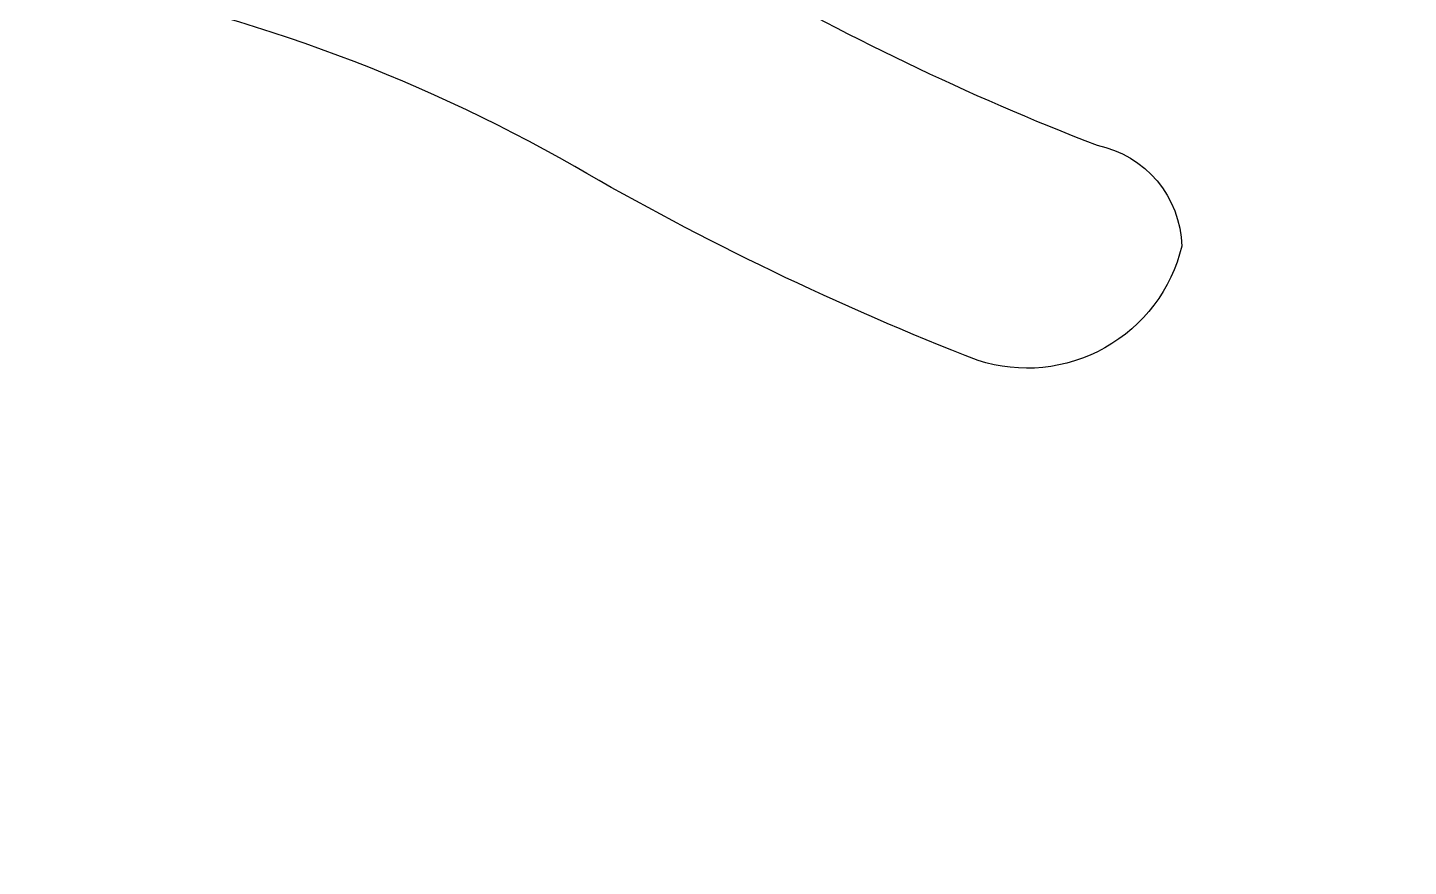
# Model space of a CAD drawing. Header units: millimetres. Extents: x 0 to 8967983, y -224399 to 13801.
# Drawn here: x 71389.26 to 71394.48, y -193409.14 to -193405.97 of the extents above; entities that cross this region are included whole.
import ezdxf

# ---------------------------------------------------------------- set-up
doc = ezdxf.new("R2010")
doc.units = ezdxf.units.MM
doc.header["$LTSCALE"] = 10
doc.layers.add('Архитектура', color=251, linetype='Continuous')

msp = doc.modelspace()

# ---------------------------------------------------------------- linework, layer by layer
at = {"layer": 'Архитектура', "lineweight": 25, "transparency": 33554684}
msp.add_lwpolyline([(71390.599, -193404.8388, 0.079083), (71393.3037, -193406.4117, -0.348803), (71393.6241, -193406.7929, -0.436125), (71392.8541, -193407.2249, -0.038423), (71391.33, -193406.4924, 0.086853), (71389.3545, -193405.7785, 0.346763)], format="xyb", dxfattribs=at)
msp.add_lwpolyline([(71390.599, -193404.8388, 0.079083), (71393.3037, -193406.4117, -0.348803), (71393.6241, -193406.7929, -0.436125), (71392.8541, -193407.2249, -0.038423), (71391.33, -193406.4924, 0.086853), (71389.3545, -193405.7785, 0.346763)], format="xyb", dxfattribs=at)
msp.add_lwpolyline([(71390.599, -193404.8388, 0.079083), (71393.3037, -193406.4117, -0.348803), (71393.6241, -193406.7929, -0.436125), (71392.8541, -193407.2249, -0.038423), (71391.33, -193406.4924, 0.086853), (71389.3545, -193405.7785, 0.346763)], format="xyb", dxfattribs=at)
msp.add_lwpolyline([(71390.599, -193404.8388, 0.079083), (71393.3037, -193406.4117, -0.348803), (71393.6241, -193406.7929, -0.436125), (71392.8541, -193407.2249, -0.038423), (71391.33, -193406.4924, 0.086853), (71389.3545, -193405.7785, 0.346763)], format="xyb", dxfattribs=at)
msp.add_lwpolyline([(71390.599, -193404.8388, 0.079083), (71393.3037, -193406.4117, -0.348803), (71393.6241, -193406.7929, -0.436125), (71392.8541, -193407.2249, -0.038423), (71391.33, -193406.4924, 0.086853), (71389.3545, -193405.7785, 0.346763)], format="xyb", dxfattribs=at)
msp.add_lwpolyline([(71390.599, -193404.8388, 0.079083), (71393.3037, -193406.4117, -0.348803), (71393.6241, -193406.7929, -0.436125), (71392.8541, -193407.2249, -0.038423), (71391.33, -193406.4924, 0.086853), (71389.3545, -193405.7785, 0.346763)], format="xyb", dxfattribs=at)
msp.add_lwpolyline([(71390.599, -193404.8388, 0.079083), (71393.3037, -193406.4117, -0.348803), (71393.6241, -193406.7929, -0.436125), (71392.8541, -193407.2249, -0.038423), (71391.33, -193406.4924, 0.086853), (71389.3545, -193405.7785, 0.346763)], format="xyb", dxfattribs=at)
msp.add_lwpolyline([(71390.599, -193404.8388, 0.079083), (71393.3037, -193406.4117, -0.348803), (71393.6241, -193406.7929, -0.436125), (71392.8541, -193407.2249, -0.038423), (71391.33, -193406.4924, 0.086853), (71389.3545, -193405.7785, 0.346763)], format="xyb", dxfattribs=at)
msp.add_lwpolyline([(71390.599, -193404.8388, 0.079083), (71393.3037, -193406.4117, -0.348803), (71393.6241, -193406.7929, -0.436125), (71392.8541, -193407.2249, -0.038423), (71391.33, -193406.4924, 0.086853), (71389.3545, -193405.7785, 0.346763)], format="xyb", dxfattribs=at)
msp.add_lwpolyline([(71390.599, -193404.8388, 0.079083), (71393.3037, -193406.4117, -0.348803), (71393.6241, -193406.7929, -0.436125), (71392.8541, -193407.2249, -0.038423), (71391.33, -193406.4924, 0.086853), (71389.3545, -193405.7785, 0.346763)], format="xyb", dxfattribs=at)
msp.add_lwpolyline([(71390.599, -193404.8388, 0.079083), (71393.3037, -193406.4117, -0.348803), (71393.6241, -193406.7929, -0.436125), (71392.8541, -193407.2249, -0.038423), (71391.33, -193406.4924, 0.086853), (71389.3545, -193405.7785, 0.346763)], format="xyb", dxfattribs=at)
msp.add_lwpolyline([(71390.599, -193404.8388, 0.079083), (71393.3037, -193406.4117, -0.348803), (71393.6241, -193406.7929, -0.436125), (71392.8541, -193407.2249, -0.038423), (71391.33, -193406.4924, 0.086853), (71389.3545, -193405.7785, 0.346763)], format="xyb", dxfattribs=at)
msp.add_lwpolyline([(71390.599, -193404.8388, 0.079083), (71393.3037, -193406.4117, -0.348803), (71393.6241, -193406.7929, -0.436125), (71392.8541, -193407.2249, -0.038423), (71391.33, -193406.4924, 0.086853), (71389.3545, -193405.7785, 0.346763)], format="xyb", dxfattribs=at)
msp.add_lwpolyline([(71390.599, -193404.8388, 0.079083), (71393.3037, -193406.4117, -0.348803), (71393.6241, -193406.7929, -0.436125), (71392.8541, -193407.2249, -0.038423), (71391.33, -193406.4924, 0.086853), (71389.3545, -193405.7785, 0.346763)], format="xyb", dxfattribs=at)
msp.add_lwpolyline([(71390.599, -193404.8388, 0.079083), (71393.3037, -193406.4117, -0.348803), (71393.6241, -193406.7929, -0.436125), (71392.8541, -193407.2249, -0.038423), (71391.33, -193406.4924, 0.086853), (71389.3545, -193405.7785, 0.346763)], format="xyb", dxfattribs=at)
msp.add_lwpolyline([(71390.599, -193404.8388, 0.079083), (71393.3037, -193406.4117, -0.348803), (71393.6241, -193406.7929, -0.436125), (71392.8541, -193407.2249, -0.038423), (71391.33, -193406.4924, 0.086853), (71389.3545, -193405.7785, 0.346763)], format="xyb", dxfattribs=at)
msp.add_lwpolyline([(71390.599, -193404.8388, 0.079083), (71393.3037, -193406.4117, -0.348803), (71393.6241, -193406.7929, -0.436125), (71392.8541, -193407.2249, -0.038423), (71391.33, -193406.4924, 0.086853), (71389.3545, -193405.7785, 0.346763)], format="xyb", dxfattribs=at)
msp.add_lwpolyline([(71390.599, -193404.8388, 0.079083), (71393.3037, -193406.4117, -0.348803), (71393.6241, -193406.7929, -0.436125), (71392.8541, -193407.2249, -0.038423), (71391.33, -193406.4924, 0.086853), (71389.3545, -193405.7785, 0.346763)], format="xyb", dxfattribs=at)
msp.add_lwpolyline([(71390.599, -193404.8388, 0.079083), (71393.3037, -193406.4117, -0.348803), (71393.6241, -193406.7929, -0.436125), (71392.8541, -193407.2249, -0.038423), (71391.33, -193406.4924, 0.086853), (71389.3545, -193405.7785, 0.346763)], format="xyb", dxfattribs=at)
msp.add_lwpolyline([(71390.599, -193404.8388, 0.079083), (71393.3037, -193406.4117, -0.348803), (71393.6241, -193406.7929, -0.436125), (71392.8541, -193407.2249, -0.038423), (71391.33, -193406.4924, 0.086853), (71389.3545, -193405.7785, 0.346763)], format="xyb", dxfattribs=at)
msp.add_lwpolyline([(71390.599, -193404.8388, 0.079083), (71393.3037, -193406.4117, -0.348803), (71393.6241, -193406.7929, -0.436125), (71392.8541, -193407.2249, -0.038423), (71391.33, -193406.4924, 0.086853), (71389.3545, -193405.7785, 0.346763)], format="xyb", dxfattribs=at)
msp.add_lwpolyline([(71390.599, -193404.8388, 0.079083), (71393.3037, -193406.4117, -0.348803), (71393.6241, -193406.7929, -0.436125), (71392.8541, -193407.2249, -0.038423), (71391.33, -193406.4924, 0.086853), (71389.3545, -193405.7785, 0.346763)], format="xyb", dxfattribs=at)
msp.add_lwpolyline([(71390.599, -193404.8388, 0.079083), (71393.3037, -193406.4117, -0.348803), (71393.6241, -193406.7929, -0.436125), (71392.8541, -193407.2249, -0.038423), (71391.33, -193406.4924, 0.086853), (71389.3545, -193405.7785, 0.346763)], format="xyb", dxfattribs=at)
msp.add_lwpolyline([(71390.599, -193404.8388, 0.079083), (71393.3037, -193406.4117, -0.348803), (71393.6241, -193406.7929, -0.436125), (71392.8541, -193407.2249, -0.038423), (71391.33, -193406.4924, 0.086853), (71389.3545, -193405.7785, 0.346763)], format="xyb", dxfattribs=at)
msp.add_lwpolyline([(71390.599, -193404.8388, 0.079083), (71393.3037, -193406.4117, -0.348803), (71393.6241, -193406.7929, -0.436125), (71392.8541, -193407.2249, -0.038423), (71391.33, -193406.4924, 0.086853), (71389.3545, -193405.7785, 0.346763)], format="xyb", dxfattribs=at)
msp.add_lwpolyline([(71390.599, -193404.8388, 0.079083), (71393.3037, -193406.4117, -0.348803), (71393.6241, -193406.7929, -0.436125), (71392.8541, -193407.2249, -0.038423), (71391.33, -193406.4924, 0.086853), (71389.3545, -193405.7785, 0.346763)], format="xyb", dxfattribs=at)
msp.add_lwpolyline([(71390.599, -193404.8388, 0.079083), (71393.3037, -193406.4117, -0.348803), (71393.6241, -193406.7929, -0.436125), (71392.8541, -193407.2249, -0.038423), (71391.33, -193406.4924, 0.086853), (71389.3545, -193405.7785, 0.346763)], format="xyb", dxfattribs=at)
msp.add_lwpolyline([(71390.599, -193404.8388, 0.079083), (71393.3037, -193406.4117, -0.348803), (71393.6241, -193406.7929, -0.436125), (71392.8541, -193407.2249, -0.038423), (71391.33, -193406.4924, 0.086853), (71389.3545, -193405.7785, 0.346763)], format="xyb", dxfattribs=at)
msp.add_lwpolyline([(71390.599, -193404.8388, 0.079083), (71393.3037, -193406.4117, -0.348803), (71393.6241, -193406.7929, -0.436125), (71392.8541, -193407.2249, -0.038423), (71391.33, -193406.4924, 0.086853), (71389.3545, -193405.7785, 0.346763)], format="xyb", dxfattribs=at)
msp.add_lwpolyline([(71390.599, -193404.8388, 0.079083), (71393.3037, -193406.4117, -0.348803), (71393.6241, -193406.7929, -0.436125), (71392.8541, -193407.2249, -0.038423), (71391.33, -193406.4924, 0.086853), (71389.3545, -193405.7785, 0.346763)], format="xyb", dxfattribs=at)
msp.add_lwpolyline([(71390.599, -193404.8388, 0.079083), (71393.3037, -193406.4117, -0.348803), (71393.6241, -193406.7929, -0.436125), (71392.8541, -193407.2249, -0.038423), (71391.33, -193406.4924, 0.086853), (71389.3545, -193405.7785, 0.346763)], format="xyb", dxfattribs=at)
msp.add_lwpolyline([(71390.599, -193404.8388, 0.079083), (71393.3037, -193406.4117, -0.348803), (71393.6241, -193406.7929, -0.436125), (71392.8541, -193407.2249, -0.038423), (71391.33, -193406.4924, 0.086853), (71389.3545, -193405.7785, 0.346763)], format="xyb", dxfattribs=at)
msp.add_lwpolyline([(71390.599, -193404.8388, 0.079083), (71393.3037, -193406.4117, -0.348803), (71393.6241, -193406.7929, -0.436125), (71392.8541, -193407.2249, -0.038423), (71391.33, -193406.4924, 0.086853), (71389.3545, -193405.7785, 0.346763)], format="xyb", dxfattribs=at)
msp.add_lwpolyline([(71390.599, -193404.8388, 0.079083), (71393.3037, -193406.4117, -0.348803), (71393.6241, -193406.7929, -0.436125), (71392.8541, -193407.2249, -0.038423), (71391.33, -193406.4924, 0.086853), (71389.3545, -193405.7785, 0.346763)], format="xyb", dxfattribs=at)
msp.add_lwpolyline([(71390.599, -193404.8388, 0.079083), (71393.3037, -193406.4117, -0.348803), (71393.6241, -193406.7929, -0.436125), (71392.8541, -193407.2249, -0.038423), (71391.33, -193406.4924, 0.086853), (71389.3545, -193405.7785, 0.346763)], format="xyb", dxfattribs=at)
msp.add_lwpolyline([(71390.599, -193404.8388, 0.079083), (71393.3037, -193406.4117, -0.348803), (71393.6241, -193406.7929, -0.436125), (71392.8541, -193407.2249, -0.038423), (71391.33, -193406.4924, 0.086853), (71389.3545, -193405.7785, 0.346763)], format="xyb", dxfattribs=at)
msp.add_lwpolyline([(71390.599, -193404.8388, 0.079083), (71393.3037, -193406.4117, -0.348803), (71393.6241, -193406.7929, -0.436125), (71392.8541, -193407.2249, -0.038423), (71391.33, -193406.4924, 0.086853), (71389.3545, -193405.7785, 0.346763)], format="xyb", dxfattribs=at)
msp.add_lwpolyline([(71390.599, -193404.8388, 0.079083), (71393.3037, -193406.4117, -0.348803), (71393.6241, -193406.7929, -0.436125), (71392.8541, -193407.2249, -0.038423), (71391.33, -193406.4924, 0.086853), (71389.3545, -193405.7785, 0.346763)], format="xyb", dxfattribs=at)
msp.add_lwpolyline([(71390.599, -193404.8388, 0.079083), (71393.3037, -193406.4117, -0.348803), (71393.6241, -193406.7929, -0.436125), (71392.8541, -193407.2249, -0.038423), (71391.33, -193406.4924, 0.086853), (71389.3545, -193405.7785, 0.346763)], format="xyb", dxfattribs=at)
msp.add_lwpolyline([(71390.599, -193404.8388, 0.079083), (71393.3037, -193406.4117, -0.348803), (71393.6241, -193406.7929, -0.436125), (71392.8541, -193407.2249, -0.038423), (71391.33, -193406.4924, 0.086853), (71389.3545, -193405.7785, 0.346763)], format="xyb", dxfattribs=at)
msp.add_lwpolyline([(71390.599, -193404.8388, 0.079083), (71393.3037, -193406.4117, -0.348803), (71393.6241, -193406.7929, -0.436125), (71392.8541, -193407.2249, -0.038423), (71391.33, -193406.4924, 0.086853), (71389.3545, -193405.7785, 0.346763)], format="xyb", dxfattribs=at)
msp.add_lwpolyline([(71390.599, -193404.8388, 0.079083), (71393.3037, -193406.4117, -0.348803), (71393.6241, -193406.7929, -0.436125), (71392.8541, -193407.2249, -0.038423), (71391.33, -193406.4924, 0.086853), (71389.3545, -193405.7785, 0.346763)], format="xyb", dxfattribs=at)
msp.add_lwpolyline([(71390.599, -193404.8388, 0.079083), (71393.3037, -193406.4117, -0.348803), (71393.6241, -193406.7929, -0.436125), (71392.8541, -193407.2249, -0.038423), (71391.33, -193406.4924, 0.086853), (71389.3545, -193405.7785, 0.346763)], format="xyb", dxfattribs=at)
msp.add_lwpolyline([(71390.599, -193404.8388, 0.079083), (71393.3037, -193406.4117, -0.348803), (71393.6241, -193406.7929, -0.436125), (71392.8541, -193407.2249, -0.038423), (71391.33, -193406.4924, 0.086853), (71389.3545, -193405.7785, 0.346763)], format="xyb", dxfattribs=at)
msp.add_lwpolyline([(71390.599, -193404.8388, 0.079083), (71393.3037, -193406.4117, -0.348803), (71393.6241, -193406.7929, -0.436125), (71392.8541, -193407.2249, -0.038423), (71391.33, -193406.4924, 0.086853), (71389.3545, -193405.7785, 0.346763)], format="xyb", dxfattribs=at)
msp.add_lwpolyline([(71390.599, -193404.8388, 0.079083), (71393.3037, -193406.4117, -0.348803), (71393.6241, -193406.7929, -0.436125), (71392.8541, -193407.2249, -0.038423), (71391.33, -193406.4924, 0.086853), (71389.3545, -193405.7785, 0.346763)], format="xyb", dxfattribs=at)
msp.add_lwpolyline([(71390.599, -193404.8388, 0.079083), (71393.3037, -193406.4117, -0.348803), (71393.6241, -193406.7929, -0.436125), (71392.8541, -193407.2249, -0.038423), (71391.33, -193406.4924, 0.086853), (71389.3545, -193405.7785, 0.346763)], format="xyb", dxfattribs=at)
msp.add_lwpolyline([(71390.599, -193404.8388, 0.079083), (71393.3037, -193406.4117, -0.348803), (71393.6241, -193406.7929, -0.436125), (71392.8541, -193407.2249, -0.038423), (71391.33, -193406.4924, 0.086853), (71389.3545, -193405.7785, 0.346763)], format="xyb", dxfattribs=at)
msp.add_lwpolyline([(71390.599, -193404.8388, 0.079083), (71393.3037, -193406.4117, -0.348803), (71393.6241, -193406.7929, -0.436125), (71392.8541, -193407.2249, -0.038423), (71391.33, -193406.4924, 0.086853), (71389.3545, -193405.7785, 0.346763)], format="xyb", dxfattribs=at)
msp.add_lwpolyline([(71390.599, -193404.8388, 0.079083), (71393.3037, -193406.4117, -0.348803), (71393.6241, -193406.7929, -0.436125), (71392.8541, -193407.2249, -0.038423), (71391.33, -193406.4924, 0.086853), (71389.3545, -193405.7785, 0.346763)], format="xyb", dxfattribs=at)
msp.add_lwpolyline([(71390.599, -193404.8388, 0.079083), (71393.3037, -193406.4117, -0.348803), (71393.6241, -193406.7929, -0.436125), (71392.8541, -193407.2249, -0.038423), (71391.33, -193406.4924, 0.086853), (71389.3545, -193405.7785, 0.346763)], format="xyb", dxfattribs=at)
msp.add_lwpolyline([(71390.599, -193404.8388, 0.079083), (71393.3037, -193406.4117, -0.348803), (71393.6241, -193406.7929, -0.436125), (71392.8541, -193407.2249, -0.038423), (71391.33, -193406.4924, 0.086853), (71389.3545, -193405.7785, 0.346763)], format="xyb", dxfattribs=at)
msp.add_lwpolyline([(71390.599, -193404.8388, 0.079083), (71393.3037, -193406.4117, -0.348803), (71393.6241, -193406.7929, -0.436125), (71392.8541, -193407.2249, -0.038423), (71391.33, -193406.4924, 0.086853), (71389.3545, -193405.7785, 0.346763)], format="xyb", dxfattribs=at)
msp.add_lwpolyline([(71390.599, -193404.8388, 0.079083), (71393.3037, -193406.4117, -0.348803), (71393.6241, -193406.7929, -0.436125), (71392.8541, -193407.2249, -0.038423), (71391.33, -193406.4924, 0.086853), (71389.3545, -193405.7785, 0.346763)], format="xyb", dxfattribs=at)
msp.add_lwpolyline([(71390.599, -193404.8388, 0.079083), (71393.3037, -193406.4117, -0.348803), (71393.6241, -193406.7929, -0.436125), (71392.8541, -193407.2249, -0.038423), (71391.33, -193406.4924, 0.086853), (71389.3545, -193405.7785, 0.346763)], format="xyb", dxfattribs=at)
msp.add_lwpolyline([(71390.599, -193404.8388, 0.079083), (71393.3037, -193406.4117, -0.348803), (71393.6241, -193406.7929, -0.436125), (71392.8541, -193407.2249, -0.038423), (71391.33, -193406.4924, 0.086853), (71389.3545, -193405.7785, 0.346763)], format="xyb", dxfattribs=at)
msp.add_lwpolyline([(71390.599, -193404.8388, 0.079083), (71393.3037, -193406.4117, -0.348803), (71393.6241, -193406.7929, -0.436125), (71392.8541, -193407.2249, -0.038423), (71391.33, -193406.4924, 0.086853), (71389.3545, -193405.7785, 0.346763)], format="xyb", dxfattribs=at)
msp.add_lwpolyline([(71390.599, -193404.8388, 0.079083), (71393.3037, -193406.4117, -0.348803), (71393.6241, -193406.7929, -0.436125), (71392.8541, -193407.2249, -0.038423), (71391.33, -193406.4924, 0.086853), (71389.3545, -193405.7785, 0.346763)], format="xyb", dxfattribs=at)
msp.add_lwpolyline([(71390.599, -193404.8388, 0.079083), (71393.3037, -193406.4117, -0.348803), (71393.6241, -193406.7929, -0.436125), (71392.8541, -193407.2249, -0.038423), (71391.33, -193406.4924, 0.086853), (71389.3545, -193405.7785, 0.346763)], format="xyb", dxfattribs=at)
msp.add_lwpolyline([(71390.599, -193404.8388, 0.079083), (71393.3037, -193406.4117, -0.348803), (71393.6241, -193406.7929, -0.436125), (71392.8541, -193407.2249, -0.038423), (71391.33, -193406.4924, 0.086853), (71389.3545, -193405.7785, 0.346763)], format="xyb", dxfattribs=at)
msp.add_lwpolyline([(71390.599, -193404.8388, 0.079083), (71393.3037, -193406.4117, -0.348803), (71393.6241, -193406.7929, -0.436125), (71392.8541, -193407.2249, -0.038423), (71391.33, -193406.4924, 0.086853), (71389.3545, -193405.7785, 0.346763)], format="xyb", dxfattribs=at)
msp.add_lwpolyline([(71390.599, -193404.8388, 0.079083), (71393.3037, -193406.4117, -0.348803), (71393.6241, -193406.7929, -0.436125), (71392.8541, -193407.2249, -0.038423), (71391.33, -193406.4924, 0.086853), (71389.3545, -193405.7785, 0.346763)], format="xyb", dxfattribs=at)
msp.add_lwpolyline([(71390.599, -193404.8388, 0.079083), (71393.3037, -193406.4117, -0.348803), (71393.6241, -193406.7929, -0.436125), (71392.8541, -193407.2249, -0.038423), (71391.33, -193406.4924, 0.086853), (71389.3545, -193405.7785, 0.346763)], format="xyb", dxfattribs=at)
msp.add_lwpolyline([(71390.599, -193404.8388, 0.079083), (71393.3037, -193406.4117, -0.348803), (71393.6241, -193406.7929, -0.436125), (71392.8541, -193407.2249, -0.038423), (71391.33, -193406.4924, 0.086853), (71389.3545, -193405.7785, 0.346763)], format="xyb", dxfattribs=at)
msp.add_lwpolyline([(71390.599, -193404.8388, 0.079083), (71393.3037, -193406.4117, -0.348803), (71393.6241, -193406.7929, -0.436125), (71392.8541, -193407.2249, -0.038423), (71391.33, -193406.4924, 0.086853), (71389.3545, -193405.7785, 0.346763)], format="xyb", dxfattribs=at)
msp.add_lwpolyline([(71390.599, -193404.8388, 0.079083), (71393.3037, -193406.4117, -0.348803), (71393.6241, -193406.7929, -0.436125), (71392.8541, -193407.2249, -0.038423), (71391.33, -193406.4924, 0.086853), (71389.3545, -193405.7785, 0.346763)], format="xyb", dxfattribs=at)
msp.add_lwpolyline([(71390.599, -193404.8388, 0.079083), (71393.3037, -193406.4117, -0.348803), (71393.6241, -193406.7929, -0.436125), (71392.8541, -193407.2249, -0.038423), (71391.33, -193406.4924, 0.086853), (71389.3545, -193405.7785, 0.346763)], format="xyb", dxfattribs=at)
msp.add_lwpolyline([(71390.599, -193404.8388, 0.079083), (71393.3037, -193406.4117, -0.348803), (71393.6241, -193406.7929, -0.436125), (71392.8541, -193407.2249, -0.038423), (71391.33, -193406.4924, 0.086853), (71389.3545, -193405.7785, 0.346763)], format="xyb", dxfattribs=at)
msp.add_lwpolyline([(71390.599, -193404.8388, 0.079083), (71393.3037, -193406.4117, -0.348803), (71393.6241, -193406.7929, -0.436125), (71392.8541, -193407.2249, -0.038423), (71391.33, -193406.4924, 0.086853), (71389.3545, -193405.7785, 0.346763)], format="xyb", dxfattribs=at)
msp.add_lwpolyline([(71390.599, -193404.8388, 0.079083), (71393.3037, -193406.4117, -0.348803), (71393.6241, -193406.7929, -0.436125), (71392.8541, -193407.2249, -0.038423), (71391.33, -193406.4924, 0.086853), (71389.3545, -193405.7785, 0.346763)], format="xyb", dxfattribs=at)
msp.add_lwpolyline([(71390.599, -193404.8388, 0.079083), (71393.3037, -193406.4117, -0.348803), (71393.6241, -193406.7929, -0.436125), (71392.8541, -193407.2249, -0.038423), (71391.33, -193406.4924, 0.086853), (71389.3545, -193405.7785, 0.346763)], format="xyb", dxfattribs=at)
msp.add_lwpolyline([(71390.599, -193404.8388, 0.079083), (71393.3037, -193406.4117, -0.348803), (71393.6241, -193406.7929, -0.436125), (71392.8541, -193407.2249, -0.038423), (71391.33, -193406.4924, 0.086853), (71389.3545, -193405.7785, 0.346763)], format="xyb", dxfattribs=at)
msp.add_lwpolyline([(71390.599, -193404.8388, 0.079083), (71393.3037, -193406.4117, -0.348803), (71393.6241, -193406.7929, -0.436125), (71392.8541, -193407.2249, -0.038423), (71391.33, -193406.4924, 0.086853), (71389.3545, -193405.7785, 0.346763)], format="xyb", dxfattribs=at)
msp.add_lwpolyline([(71390.599, -193404.8388, 0.079083), (71393.3037, -193406.4117, -0.348803), (71393.6241, -193406.7929, -0.436125), (71392.8541, -193407.2249, -0.038423), (71391.33, -193406.4924, 0.086853), (71389.3545, -193405.7785, 0.346763)], format="xyb", dxfattribs=at)
msp.add_lwpolyline([(71390.599, -193404.8388, 0.079083), (71393.3037, -193406.4117, -0.348803), (71393.6241, -193406.7929, -0.436125), (71392.8541, -193407.2249, -0.038423), (71391.33, -193406.4924, 0.086853), (71389.3545, -193405.7785, 0.346763)], format="xyb", dxfattribs=at)
msp.add_lwpolyline([(71390.599, -193404.8388, 0.079083), (71393.3037, -193406.4117, -0.348803), (71393.6241, -193406.7929, -0.436125), (71392.8541, -193407.2249, -0.038423), (71391.33, -193406.4924, 0.086853), (71389.3545, -193405.7785, 0.346763)], format="xyb", dxfattribs=at)
msp.add_lwpolyline([(71390.599, -193404.8388, 0.079083), (71393.3037, -193406.4117, -0.348803), (71393.6241, -193406.7929, -0.436125), (71392.8541, -193407.2249, -0.038423), (71391.33, -193406.4924, 0.086853), (71389.3545, -193405.7785, 0.346763)], format="xyb", dxfattribs=at)
msp.add_lwpolyline([(71390.599, -193404.8388, 0.079083), (71393.3037, -193406.4117, -0.348803), (71393.6241, -193406.7929, -0.436125), (71392.8541, -193407.2249, -0.038423), (71391.33, -193406.4924, 0.086853), (71389.3545, -193405.7785, 0.346763)], format="xyb", dxfattribs=at)
msp.add_lwpolyline([(71390.599, -193404.8388, 0.079083), (71393.3037, -193406.4117, -0.348803), (71393.6241, -193406.7929, -0.436125), (71392.8541, -193407.2249, -0.038423), (71391.33, -193406.4924, 0.086853), (71389.3545, -193405.7785, 0.346763)], format="xyb", dxfattribs=at)
msp.add_lwpolyline([(71390.599, -193404.8388, 0.079083), (71393.3037, -193406.4117, -0.348803), (71393.6241, -193406.7929, -0.436125), (71392.8541, -193407.2249, -0.038423), (71391.33, -193406.4924, 0.086853), (71389.3545, -193405.7785, 0.346763)], format="xyb", dxfattribs=at)
msp.add_lwpolyline([(71390.599, -193404.8388, 0.079083), (71393.3037, -193406.4117, -0.348803), (71393.6241, -193406.7929, -0.436125), (71392.8541, -193407.2249, -0.038423), (71391.33, -193406.4924, 0.086853), (71389.3545, -193405.7785, 0.346763)], format="xyb", dxfattribs=at)
msp.add_lwpolyline([(71390.599, -193404.8388, 0.079083), (71393.3037, -193406.4117, -0.348803), (71393.6241, -193406.7929, -0.436125), (71392.8541, -193407.2249, -0.038423), (71391.33, -193406.4924, 0.086853), (71389.3545, -193405.7785, 0.346763)], format="xyb", dxfattribs=at)
msp.add_lwpolyline([(71390.599, -193404.8388, 0.079083), (71393.3037, -193406.4117, -0.348803), (71393.6241, -193406.7929, -0.436125), (71392.8541, -193407.2249, -0.038423), (71391.33, -193406.4924, 0.086853), (71389.3545, -193405.7785, 0.346763)], format="xyb", dxfattribs=at)
msp.add_lwpolyline([(71390.599, -193404.8388, 0.079083), (71393.3037, -193406.4117, -0.348803), (71393.6241, -193406.7929, -0.436125), (71392.8541, -193407.2249, -0.038423), (71391.33, -193406.4924, 0.086853), (71389.3545, -193405.7785, 0.346763)], format="xyb", dxfattribs=at)
msp.add_lwpolyline([(71390.599, -193404.8388, 0.079083), (71393.3037, -193406.4117, -0.348803), (71393.6241, -193406.7929, -0.436125), (71392.8541, -193407.2249, -0.038423), (71391.33, -193406.4924, 0.086853), (71389.3545, -193405.7785, 0.346763)], format="xyb", dxfattribs=at)
msp.add_lwpolyline([(71390.599, -193404.8388, 0.079083), (71393.3037, -193406.4117, -0.348803), (71393.6241, -193406.7929, -0.436125), (71392.8541, -193407.2249, -0.038423), (71391.33, -193406.4924, 0.086853), (71389.3545, -193405.7785, 0.346763)], format="xyb", dxfattribs=at)
msp.add_lwpolyline([(71390.599, -193404.8388, 0.079083), (71393.3037, -193406.4117, -0.348803), (71393.6241, -193406.7929, -0.436125), (71392.8541, -193407.2249, -0.038423), (71391.33, -193406.4924, 0.086853), (71389.3545, -193405.7785, 0.346763)], format="xyb", dxfattribs=at)
msp.add_lwpolyline([(71390.599, -193404.8388, 0.079083), (71393.3037, -193406.4117, -0.348803), (71393.6241, -193406.7929, -0.436125), (71392.8541, -193407.2249, -0.038423), (71391.33, -193406.4924, 0.086853), (71389.3545, -193405.7785, 0.346763)], format="xyb", dxfattribs=at)
msp.add_lwpolyline([(71390.599, -193404.8388, 0.079083), (71393.3037, -193406.4117, -0.348803), (71393.6241, -193406.7929, -0.436125), (71392.8541, -193407.2249, -0.038423), (71391.33, -193406.4924, 0.086853), (71389.3545, -193405.7785, 0.346763)], format="xyb", dxfattribs=at)
msp.add_lwpolyline([(71390.599, -193404.8388, 0.079083), (71393.3037, -193406.4117, -0.348803), (71393.6241, -193406.7929, -0.436125), (71392.8541, -193407.2249, -0.038423), (71391.33, -193406.4924, 0.086853), (71389.3545, -193405.7785, 0.346763)], format="xyb", dxfattribs=at)
msp.add_lwpolyline([(71390.599, -193404.8388, 0.079083), (71393.3037, -193406.4117, -0.348803), (71393.6241, -193406.7929, -0.436125), (71392.8541, -193407.2249, -0.038423), (71391.33, -193406.4924, 0.086853), (71389.3545, -193405.7785, 0.346763)], format="xyb", dxfattribs=at)
msp.add_lwpolyline([(71390.599, -193404.8388, 0.079083), (71393.3037, -193406.4117, -0.348803), (71393.6241, -193406.7929, -0.436125), (71392.8541, -193407.2249, -0.038423), (71391.33, -193406.4924, 0.086853), (71389.3545, -193405.7785, 0.346763)], format="xyb", dxfattribs=at)
msp.add_lwpolyline([(71390.599, -193404.8388, 0.079083), (71393.3037, -193406.4117, -0.348803), (71393.6241, -193406.7929, -0.436125), (71392.8541, -193407.2249, -0.038423), (71391.33, -193406.4924, 0.086853), (71389.3545, -193405.7785, 0.346763)], format="xyb", dxfattribs=at)
msp.add_lwpolyline([(71390.599, -193404.8388, 0.079083), (71393.3037, -193406.4117, -0.348803), (71393.6241, -193406.7929, -0.436125), (71392.8541, -193407.2249, -0.038423), (71391.33, -193406.4924, 0.086853), (71389.3545, -193405.7785, 0.346763)], format="xyb", dxfattribs=at)
msp.add_lwpolyline([(71390.599, -193404.8388, 0.079083), (71393.3037, -193406.4117, -0.348803), (71393.6241, -193406.7929, -0.436125), (71392.8541, -193407.2249, -0.038423), (71391.33, -193406.4924, 0.086853), (71389.3545, -193405.7785, 0.346763)], format="xyb", dxfattribs=at)
msp.add_lwpolyline([(71390.599, -193404.8388, 0.079083), (71393.3037, -193406.4117, -0.348803), (71393.6241, -193406.7929, -0.436125), (71392.8541, -193407.2249, -0.038423), (71391.33, -193406.4924, 0.086853), (71389.3545, -193405.7785, 0.346763)], format="xyb", dxfattribs=at)
msp.add_lwpolyline([(71390.599, -193404.8388, 0.079083), (71393.3037, -193406.4117, -0.348803), (71393.6241, -193406.7929, -0.436125), (71392.8541, -193407.2249, -0.038423), (71391.33, -193406.4924, 0.086853), (71389.3545, -193405.7785, 0.346763)], format="xyb", dxfattribs=at)
msp.add_lwpolyline([(71390.599, -193404.8388, 0.079083), (71393.3037, -193406.4117, -0.348803), (71393.6241, -193406.7929, -0.436125), (71392.8541, -193407.2249, -0.038423), (71391.33, -193406.4924, 0.086853), (71389.3545, -193405.7785, 0.346763)], format="xyb", dxfattribs=at)
msp.add_lwpolyline([(71390.599, -193404.8388, 0.079083), (71393.3037, -193406.4117, -0.348803), (71393.6241, -193406.7929, -0.436125), (71392.8541, -193407.2249, -0.038423), (71391.33, -193406.4924, 0.086853), (71389.3545, -193405.7785, 0.346763)], format="xyb", dxfattribs=at)
msp.add_lwpolyline([(71390.599, -193404.8388, 0.079083), (71393.3037, -193406.4117, -0.348803), (71393.6241, -193406.7929, -0.436125), (71392.8541, -193407.2249, -0.038423), (71391.33, -193406.4924, 0.086853), (71389.3545, -193405.7785, 0.346763)], format="xyb", dxfattribs=at)
msp.add_lwpolyline([(71390.599, -193404.8388, 0.079083), (71393.3037, -193406.4117, -0.348803), (71393.6241, -193406.7929, -0.436125), (71392.8541, -193407.2249, -0.038423), (71391.33, -193406.4924, 0.086853), (71389.3545, -193405.7785, 0.346763)], format="xyb", dxfattribs=at)
msp.add_lwpolyline([(71390.599, -193404.8388, 0.079083), (71393.3037, -193406.4117, -0.348803), (71393.6241, -193406.7929, -0.436125), (71392.8541, -193407.2249, -0.038423), (71391.33, -193406.4924, 0.086853), (71389.3545, -193405.7785, 0.346763)], format="xyb", dxfattribs=at)
msp.add_lwpolyline([(71390.599, -193404.8388, 0.079083), (71393.3037, -193406.4117, -0.348803), (71393.6241, -193406.7929, -0.436125), (71392.8541, -193407.2249, -0.038423), (71391.33, -193406.4924, 0.086853), (71389.3545, -193405.7785, 0.346763)], format="xyb", dxfattribs=at)
msp.add_lwpolyline([(71390.599, -193404.8388, 0.079083), (71393.3037, -193406.4117, -0.348803), (71393.6241, -193406.7929, -0.436125), (71392.8541, -193407.2249, -0.038423), (71391.33, -193406.4924, 0.086853), (71389.3545, -193405.7785, 0.346763)], format="xyb", dxfattribs=at)
msp.add_lwpolyline([(71390.599, -193404.8388, 0.079083), (71393.3037, -193406.4117, -0.348803), (71393.6241, -193406.7929, -0.436125), (71392.8541, -193407.2249, -0.038423), (71391.33, -193406.4924, 0.086853), (71389.3545, -193405.7785, 0.346763)], format="xyb", dxfattribs=at)
msp.add_lwpolyline([(71390.599, -193404.8388, 0.079083), (71393.3037, -193406.4117, -0.348803), (71393.6241, -193406.7929, -0.436125), (71392.8541, -193407.2249, -0.038423), (71391.33, -193406.4924, 0.086853), (71389.3545, -193405.7785, 0.346763)], format="xyb", dxfattribs=at)
msp.add_lwpolyline([(71390.599, -193404.8388, 0.079083), (71393.3037, -193406.4117, -0.348803), (71393.6241, -193406.7929, -0.436125), (71392.8541, -193407.2249, -0.038423), (71391.33, -193406.4924, 0.086853), (71389.3545, -193405.7785, 0.346763)], format="xyb", dxfattribs=at)
msp.add_lwpolyline([(71390.599, -193404.8388, 0.079083), (71393.3037, -193406.4117, -0.348803), (71393.6241, -193406.7929, -0.436125), (71392.8541, -193407.2249, -0.038423), (71391.33, -193406.4924, 0.086853), (71389.3545, -193405.7785, 0.346763)], format="xyb", dxfattribs=at)
msp.add_lwpolyline([(71390.599, -193404.8388, 0.079083), (71393.3037, -193406.4117, -0.348803), (71393.6241, -193406.7929, -0.436125), (71392.8541, -193407.2249, -0.038423), (71391.33, -193406.4924, 0.086853), (71389.3545, -193405.7785, 0.346763)], format="xyb", dxfattribs=at)
msp.add_lwpolyline([(71390.599, -193404.8388, 0.079083), (71393.3037, -193406.4117, -0.348803), (71393.6241, -193406.7929, -0.436125), (71392.8541, -193407.2249, -0.038423), (71391.33, -193406.4924, 0.086853), (71389.3545, -193405.7785, 0.346763)], format="xyb", dxfattribs=at)
msp.add_lwpolyline([(71390.599, -193404.8388, 0.079083), (71393.3037, -193406.4117, -0.348803), (71393.6241, -193406.7929, -0.436125), (71392.8541, -193407.2249, -0.038423), (71391.33, -193406.4924, 0.086853), (71389.3545, -193405.7785, 0.346763)], format="xyb", dxfattribs=at)
msp.add_lwpolyline([(71390.599, -193404.8388, 0.079083), (71393.3037, -193406.4117, -0.348803), (71393.6241, -193406.7929, -0.436125), (71392.8541, -193407.2249, -0.038423), (71391.33, -193406.4924, 0.086853), (71389.3545, -193405.7785, 0.346763)], format="xyb", dxfattribs=at)
msp.add_lwpolyline([(71390.599, -193404.8388, 0.079083), (71393.3037, -193406.4117, -0.348803), (71393.6241, -193406.7929, -0.436125), (71392.8541, -193407.2249, -0.038423), (71391.33, -193406.4924, 0.086853), (71389.3545, -193405.7785, 0.346763)], format="xyb", dxfattribs=at)
msp.add_lwpolyline([(71390.599, -193404.8388, 0.079083), (71393.3037, -193406.4117, -0.348803), (71393.6241, -193406.7929, -0.436125), (71392.8541, -193407.2249, -0.038423), (71391.33, -193406.4924, 0.086853), (71389.3545, -193405.7785, 0.346763)], format="xyb", dxfattribs=at)
msp.add_lwpolyline([(71390.599, -193404.8388, 0.079083), (71393.3037, -193406.4117, -0.348803), (71393.6241, -193406.7929, -0.436125), (71392.8541, -193407.2249, -0.038423), (71391.33, -193406.4924, 0.086853), (71389.3545, -193405.7785, 0.346763)], format="xyb", dxfattribs=at)
msp.add_lwpolyline([(71390.599, -193404.8388, 0.079083), (71393.3037, -193406.4117, -0.348803), (71393.6241, -193406.7929, -0.436125), (71392.8541, -193407.2249, -0.038423), (71391.33, -193406.4924, 0.086853), (71389.3545, -193405.7785, 0.346763)], format="xyb", dxfattribs=at)
msp.add_lwpolyline([(71390.599, -193404.8388, 0.079083), (71393.3037, -193406.4117, -0.348803), (71393.6241, -193406.7929, -0.436125), (71392.8541, -193407.2249, -0.038423), (71391.33, -193406.4924, 0.086853), (71389.3545, -193405.7785, 0.346763)], format="xyb", dxfattribs=at)
msp.add_lwpolyline([(71390.599, -193404.8388, 0.079083), (71393.3037, -193406.4117, -0.348803), (71393.6241, -193406.7929, -0.436125), (71392.8541, -193407.2249, -0.038423), (71391.33, -193406.4924, 0.086853), (71389.3545, -193405.7785, 0.346763)], format="xyb", dxfattribs=at)
msp.add_lwpolyline([(71390.599, -193404.8388, 0.079083), (71393.3037, -193406.4117, -0.348803), (71393.6241, -193406.7929, -0.436125), (71392.8541, -193407.2249, -0.038423), (71391.33, -193406.4924, 0.086853), (71389.3545, -193405.7785, 0.346763)], format="xyb", dxfattribs=at)
msp.add_lwpolyline([(71390.599, -193404.8388, 0.079083), (71393.3037, -193406.4117, -0.348803), (71393.6241, -193406.7929, -0.436125), (71392.8541, -193407.2249, -0.038423), (71391.33, -193406.4924, 0.086853), (71389.3545, -193405.7785, 0.346763)], format="xyb", dxfattribs=at)
msp.add_lwpolyline([(71390.599, -193404.8388, 0.079083), (71393.3037, -193406.4117, -0.348803), (71393.6241, -193406.7929, -0.436125), (71392.8541, -193407.2249, -0.038423), (71391.33, -193406.4924, 0.086853), (71389.3545, -193405.7785, 0.346763)], format="xyb", dxfattribs=at)
msp.add_lwpolyline([(71390.599, -193404.8388, 0.079083), (71393.3037, -193406.4117, -0.348803), (71393.6241, -193406.7929, -0.436125), (71392.8541, -193407.2249, -0.038423), (71391.33, -193406.4924, 0.086853), (71389.3545, -193405.7785, 0.346763)], format="xyb", dxfattribs=at)
msp.add_lwpolyline([(71390.599, -193404.8388, 0.079083), (71393.3037, -193406.4117, -0.348803), (71393.6241, -193406.7929, -0.436125), (71392.8541, -193407.2249, -0.038423), (71391.33, -193406.4924, 0.086853), (71389.3545, -193405.7785, 0.346763)], format="xyb", dxfattribs=at)
msp.add_lwpolyline([(71390.599, -193404.8388, 0.079083), (71393.3037, -193406.4117, -0.348803), (71393.6241, -193406.7929, -0.436125), (71392.8541, -193407.2249, -0.038423), (71391.33, -193406.4924, 0.086853), (71389.3545, -193405.7785, 0.346763)], format="xyb", dxfattribs=at)
msp.add_lwpolyline([(71390.599, -193404.8388, 0.079083), (71393.3037, -193406.4117, -0.348803), (71393.6241, -193406.7929, -0.436125), (71392.8541, -193407.2249, -0.038423), (71391.33, -193406.4924, 0.086853), (71389.3545, -193405.7785, 0.346763)], format="xyb", dxfattribs=at)
msp.add_lwpolyline([(71390.599, -193404.8388, 0.079083), (71393.3037, -193406.4117, -0.348803), (71393.6241, -193406.7929, -0.436125), (71392.8541, -193407.2249, -0.038423), (71391.33, -193406.4924, 0.086853), (71389.3545, -193405.7785, 0.346763)], format="xyb", dxfattribs=at)
msp.add_lwpolyline([(71390.599, -193404.8388, 0.079083), (71393.3037, -193406.4117, -0.348803), (71393.6241, -193406.7929, -0.436125), (71392.8541, -193407.2249, -0.038423), (71391.33, -193406.4924, 0.086853), (71389.3545, -193405.7785, 0.346763)], format="xyb", dxfattribs=at)
msp.add_lwpolyline([(71390.599, -193404.8388, 0.079083), (71393.3037, -193406.4117, -0.348803), (71393.6241, -193406.7929, -0.436125), (71392.8541, -193407.2249, -0.038423), (71391.33, -193406.4924, 0.086853), (71389.3545, -193405.7785, 0.346763)], format="xyb", dxfattribs=at)
msp.add_lwpolyline([(71390.599, -193404.8388, 0.079083), (71393.3037, -193406.4117, -0.348803), (71393.6241, -193406.7929, -0.436125), (71392.8541, -193407.2249, -0.038423), (71391.33, -193406.4924, 0.086853), (71389.3545, -193405.7785, 0.346763)], format="xyb", dxfattribs=at)
msp.add_lwpolyline([(71390.599, -193404.8388, 0.079083), (71393.3037, -193406.4117, -0.348803), (71393.6241, -193406.7929, -0.436125), (71392.8541, -193407.2249, -0.038423), (71391.33, -193406.4924, 0.086853), (71389.3545, -193405.7785, 0.346763)], format="xyb", dxfattribs=at)
msp.add_lwpolyline([(71390.599, -193404.8388, 0.079083), (71393.3037, -193406.4117, -0.348803), (71393.6241, -193406.7929, -0.436125), (71392.8541, -193407.2249, -0.038423), (71391.33, -193406.4924, 0.086853), (71389.3545, -193405.7785, 0.346763)], format="xyb", dxfattribs=at)
msp.add_lwpolyline([(71390.599, -193404.8388, 0.079083), (71393.3037, -193406.4117, -0.348803), (71393.6241, -193406.7929, -0.436125), (71392.8541, -193407.2249, -0.038423), (71391.33, -193406.4924, 0.086853), (71389.3545, -193405.7785, 0.346763)], format="xyb", dxfattribs=at)
msp.add_lwpolyline([(71390.599, -193404.8388, 0.079083), (71393.3037, -193406.4117, -0.348803), (71393.6241, -193406.7929, -0.436125), (71392.8541, -193407.2249, -0.038423), (71391.33, -193406.4924, 0.086853), (71389.3545, -193405.7785, 0.346763)], format="xyb", dxfattribs=at)
msp.add_lwpolyline([(71390.599, -193404.8388, 0.079083), (71393.3037, -193406.4117, -0.348803), (71393.6241, -193406.7929, -0.436125), (71392.8541, -193407.2249, -0.038423), (71391.33, -193406.4924, 0.086853), (71389.3545, -193405.7785, 0.346763)], format="xyb", dxfattribs=at)
msp.add_lwpolyline([(71390.599, -193404.8388, 0.079083), (71393.3037, -193406.4117, -0.348803), (71393.6241, -193406.7929, -0.436125), (71392.8541, -193407.2249, -0.038423), (71391.33, -193406.4924, 0.086853), (71389.3545, -193405.7785, 0.346763)], format="xyb", dxfattribs=at)
msp.add_lwpolyline([(71390.599, -193404.8388, 0.079083), (71393.3037, -193406.4117, -0.348803), (71393.6241, -193406.7929, -0.436125), (71392.8541, -193407.2249, -0.038423), (71391.33, -193406.4924, 0.086853), (71389.3545, -193405.7785, 0.346763)], format="xyb", dxfattribs=at)
msp.add_lwpolyline([(71390.599, -193404.8388, 0.079083), (71393.3037, -193406.4117, -0.348803), (71393.6241, -193406.7929, -0.436125), (71392.8541, -193407.2249, -0.038423), (71391.33, -193406.4924, 0.086853), (71389.3545, -193405.7785, 0.346763)], format="xyb", dxfattribs=at)
msp.add_lwpolyline([(71390.599, -193404.8388, 0.079083), (71393.3037, -193406.4117, -0.348803), (71393.6241, -193406.7929, -0.436125), (71392.8541, -193407.2249, -0.038423), (71391.33, -193406.4924, 0.086853), (71389.3545, -193405.7785, 0.346763)], format="xyb", dxfattribs=at)
msp.add_lwpolyline([(71390.599, -193404.8388, 0.079083), (71393.3037, -193406.4117, -0.348803), (71393.6241, -193406.7929, -0.436125), (71392.8541, -193407.2249, -0.038423), (71391.33, -193406.4924, 0.086853), (71389.3545, -193405.7785, 0.346763)], format="xyb", dxfattribs=at)
msp.add_lwpolyline([(71390.599, -193404.8388, 0.079083), (71393.3037, -193406.4117, -0.348803), (71393.6241, -193406.7929, -0.436125), (71392.8541, -193407.2249, -0.038423), (71391.33, -193406.4924, 0.086853), (71389.3545, -193405.7785, 0.346763)], format="xyb", dxfattribs=at)
msp.add_lwpolyline([(71390.599, -193404.8388, 0.079083), (71393.3037, -193406.4117, -0.348803), (71393.6241, -193406.7929, -0.436125), (71392.8541, -193407.2249, -0.038423), (71391.33, -193406.4924, 0.086853), (71389.3545, -193405.7785, 0.346763)], format="xyb", dxfattribs=at)
msp.add_lwpolyline([(71390.599, -193404.8388, 0.079083), (71393.3037, -193406.4117, -0.348803), (71393.6241, -193406.7929, -0.436125), (71392.8541, -193407.2249, -0.038423), (71391.33, -193406.4924, 0.086853), (71389.3545, -193405.7785, 0.346763)], format="xyb", dxfattribs=at)
msp.add_lwpolyline([(71390.599, -193404.8388, 0.079083), (71393.3037, -193406.4117, -0.348803), (71393.6241, -193406.7929, -0.436125), (71392.8541, -193407.2249, -0.038423), (71391.33, -193406.4924, 0.086853), (71389.3545, -193405.7785, 0.346763)], format="xyb", dxfattribs=at)
msp.add_lwpolyline([(71390.599, -193404.8388, 0.079083), (71393.3037, -193406.4117, -0.348803), (71393.6241, -193406.7929, -0.436125), (71392.8541, -193407.2249, -0.038423), (71391.33, -193406.4924, 0.086853), (71389.3545, -193405.7785, 0.346763)], format="xyb", dxfattribs=at)
msp.add_lwpolyline([(71390.599, -193404.8388, 0.079083), (71393.3037, -193406.4117, -0.348803), (71393.6241, -193406.7929, -0.436125), (71392.8541, -193407.2249, -0.038423), (71391.33, -193406.4924, 0.086853), (71389.3545, -193405.7785, 0.346763)], format="xyb", dxfattribs=at)
msp.add_lwpolyline([(71390.599, -193404.8388, 0.079083), (71393.3037, -193406.4117, -0.348803), (71393.6241, -193406.7929, -0.436125), (71392.8541, -193407.2249, -0.038423), (71391.33, -193406.4924, 0.086853), (71389.3545, -193405.7785, 0.346763)], format="xyb", dxfattribs=at)
msp.add_lwpolyline([(71390.599, -193404.8388, 0.079083), (71393.3037, -193406.4117, -0.348803), (71393.6241, -193406.7929, -0.436125), (71392.8541, -193407.2249, -0.038423), (71391.33, -193406.4924, 0.086853), (71389.3545, -193405.7785, 0.346763)], format="xyb", dxfattribs=at)
msp.add_lwpolyline([(71390.599, -193404.8388, 0.079083), (71393.3037, -193406.4117, -0.348803), (71393.6241, -193406.7929, -0.436125), (71392.8541, -193407.2249, -0.038423), (71391.33, -193406.4924, 0.086853), (71389.3545, -193405.7785, 0.346763)], format="xyb", dxfattribs=at)
msp.add_lwpolyline([(71390.599, -193404.8388, 0.079083), (71393.3037, -193406.4117, -0.348803), (71393.6241, -193406.7929, -0.436125), (71392.8541, -193407.2249, -0.038423), (71391.33, -193406.4924, 0.086853), (71389.3545, -193405.7785, 0.346763)], format="xyb", dxfattribs=at)
msp.add_lwpolyline([(71390.599, -193404.8388, 0.079083), (71393.3037, -193406.4117, -0.348803), (71393.6241, -193406.7929, -0.436125), (71392.8541, -193407.2249, -0.038423), (71391.33, -193406.4924, 0.086853), (71389.3545, -193405.7785, 0.346763)], format="xyb", dxfattribs=at)
msp.add_lwpolyline([(71390.599, -193404.8388, 0.079083), (71393.3037, -193406.4117, -0.348803), (71393.6241, -193406.7929, -0.436125), (71392.8541, -193407.2249, -0.038423), (71391.33, -193406.4924, 0.086853), (71389.3545, -193405.7785, 0.346763)], format="xyb", dxfattribs=at)
msp.add_lwpolyline([(71390.599, -193404.8388, 0.079083), (71393.3037, -193406.4117, -0.348803), (71393.6241, -193406.7929, -0.436125), (71392.8541, -193407.2249, -0.038423), (71391.33, -193406.4924, 0.086853), (71389.3545, -193405.7785, 0.346763)], format="xyb", dxfattribs=at)
msp.add_lwpolyline([(71390.599, -193404.8388, 0.079083), (71393.3037, -193406.4117, -0.348803), (71393.6241, -193406.7929, -0.436125), (71392.8541, -193407.2249, -0.038423), (71391.33, -193406.4924, 0.086853), (71389.3545, -193405.7785, 0.346763)], format="xyb", dxfattribs=at)
msp.add_lwpolyline([(71390.599, -193404.8388, 0.079083), (71393.3037, -193406.4117, -0.348803), (71393.6241, -193406.7929, -0.436125), (71392.8541, -193407.2249, -0.038423), (71391.33, -193406.4924, 0.086853), (71389.3545, -193405.7785, 0.346763)], format="xyb", dxfattribs=at)
msp.add_lwpolyline([(71390.599, -193404.8388, 0.079083), (71393.3037, -193406.4117, -0.348803), (71393.6241, -193406.7929, -0.436125), (71392.8541, -193407.2249, -0.038423), (71391.33, -193406.4924, 0.086853), (71389.3545, -193405.7785, 0.346763)], format="xyb", dxfattribs=at)
msp.add_lwpolyline([(71390.599, -193404.8388, 0.079083), (71393.3037, -193406.4117, -0.348803), (71393.6241, -193406.7929, -0.436125), (71392.8541, -193407.2249, -0.038423), (71391.33, -193406.4924, 0.086853), (71389.3545, -193405.7785, 0.346763)], format="xyb", dxfattribs=at)
msp.add_lwpolyline([(71390.599, -193404.8388, 0.079083), (71393.3037, -193406.4117, -0.348803), (71393.6241, -193406.7929, -0.436125), (71392.8541, -193407.2249, -0.038423), (71391.33, -193406.4924, 0.086853), (71389.3545, -193405.7785, 0.346763)], format="xyb", dxfattribs=at)
msp.add_lwpolyline([(71390.599, -193404.8388, 0.079083), (71393.3037, -193406.4117, -0.348803), (71393.6241, -193406.7929, -0.436125), (71392.8541, -193407.2249, -0.038423), (71391.33, -193406.4924, 0.086853), (71389.3545, -193405.7785, 0.346763)], format="xyb", dxfattribs=at)
msp.add_lwpolyline([(71390.599, -193404.8388, 0.079083), (71393.3037, -193406.4117, -0.348803), (71393.6241, -193406.7929, -0.436125), (71392.8541, -193407.2249, -0.038423), (71391.33, -193406.4924, 0.086853), (71389.3545, -193405.7785, 0.346763)], format="xyb", dxfattribs=at)
msp.add_lwpolyline([(71390.599, -193404.8388, 0.079083), (71393.3037, -193406.4117, -0.348803), (71393.6241, -193406.7929, -0.436125), (71392.8541, -193407.2249, -0.038423), (71391.33, -193406.4924, 0.086853), (71389.3545, -193405.7785, 0.346763)], format="xyb", dxfattribs=at)
msp.add_lwpolyline([(71390.599, -193404.8388, 0.079083), (71393.3037, -193406.4117, -0.348803), (71393.6241, -193406.7929, -0.436125), (71392.8541, -193407.2249, -0.038423), (71391.33, -193406.4924, 0.086853), (71389.3545, -193405.7785, 0.346763)], format="xyb", dxfattribs=at)
msp.add_lwpolyline([(71390.599, -193404.8388, 0.079083), (71393.3037, -193406.4117, -0.348803), (71393.6241, -193406.7929, -0.436125), (71392.8541, -193407.2249, -0.038423), (71391.33, -193406.4924, 0.086853), (71389.3545, -193405.7785, 0.346763)], format="xyb", dxfattribs=at)
msp.add_lwpolyline([(71390.599, -193404.8388, 0.079083), (71393.3037, -193406.4117, -0.348803), (71393.6241, -193406.7929, -0.436125), (71392.8541, -193407.2249, -0.038423), (71391.33, -193406.4924, 0.086853), (71389.3545, -193405.7785, 0.346763)], format="xyb", dxfattribs=at)
msp.add_lwpolyline([(71390.599, -193404.8388, 0.079083), (71393.3037, -193406.4117, -0.348803), (71393.6241, -193406.7929, -0.436125), (71392.8541, -193407.2249, -0.038423), (71391.33, -193406.4924, 0.086853), (71389.3545, -193405.7785, 0.346763)], format="xyb", dxfattribs=at)
msp.add_lwpolyline([(71390.599, -193404.8388, 0.079083), (71393.3037, -193406.4117, -0.348803), (71393.6241, -193406.7929, -0.436125), (71392.8541, -193407.2249, -0.038423), (71391.33, -193406.4924, 0.086853), (71389.3545, -193405.7785, 0.346763)], format="xyb", dxfattribs=at)
msp.add_lwpolyline([(71390.599, -193404.8388, 0.079083), (71393.3037, -193406.4117, -0.348803), (71393.6241, -193406.7929, -0.436125), (71392.8541, -193407.2249, -0.038423), (71391.33, -193406.4924, 0.086853), (71389.3545, -193405.7785, 0.346763)], format="xyb", dxfattribs=at)
msp.add_lwpolyline([(71390.599, -193404.8388, 0.079083), (71393.3037, -193406.4117, -0.348803), (71393.6241, -193406.7929, -0.436125), (71392.8541, -193407.2249, -0.038423), (71391.33, -193406.4924, 0.086853), (71389.3545, -193405.7785, 0.346763)], format="xyb", dxfattribs=at)
msp.add_lwpolyline([(71390.599, -193404.8388, 0.079083), (71393.3037, -193406.4117, -0.348803), (71393.6241, -193406.7929, -0.436125), (71392.8541, -193407.2249, -0.038423), (71391.33, -193406.4924, 0.086853), (71389.3545, -193405.7785, 0.346763)], format="xyb", dxfattribs=at)
msp.add_lwpolyline([(71390.599, -193404.8388, 0.079083), (71393.3037, -193406.4117, -0.348803), (71393.6241, -193406.7929, -0.436125), (71392.8541, -193407.2249, -0.038423), (71391.33, -193406.4924, 0.086853), (71389.3545, -193405.7785, 0.346763)], format="xyb", dxfattribs=at)
msp.add_lwpolyline([(71390.599, -193404.8388, 0.079083), (71393.3037, -193406.4117, -0.348803), (71393.6241, -193406.7929, -0.436125), (71392.8541, -193407.2249, -0.038423), (71391.33, -193406.4924, 0.086853), (71389.3545, -193405.7785, 0.346763)], format="xyb", dxfattribs=at)
msp.add_lwpolyline([(71390.599, -193404.8388, 0.079083), (71393.3037, -193406.4117, -0.348803), (71393.6241, -193406.7929, -0.436125), (71392.8541, -193407.2249, -0.038423), (71391.33, -193406.4924, 0.086853), (71389.3545, -193405.7785, 0.346763)], format="xyb", dxfattribs=at)
msp.add_lwpolyline([(71390.599, -193404.8388, 0.079083), (71393.3037, -193406.4117, -0.348803), (71393.6241, -193406.7929, -0.436125), (71392.8541, -193407.2249, -0.038423), (71391.33, -193406.4924, 0.086853), (71389.3545, -193405.7785, 0.346763)], format="xyb", dxfattribs=at)
msp.add_lwpolyline([(71390.599, -193404.8388, 0.079083), (71393.3037, -193406.4117, -0.348803), (71393.6241, -193406.7929, -0.436125), (71392.8541, -193407.2249, -0.038423), (71391.33, -193406.4924, 0.086853), (71389.3545, -193405.7785, 0.346763)], format="xyb", dxfattribs=at)
msp.add_lwpolyline([(71390.599, -193404.8388, 0.079083), (71393.3037, -193406.4117, -0.348803), (71393.6241, -193406.7929, -0.436125), (71392.8541, -193407.2249, -0.038423), (71391.33, -193406.4924, 0.086853), (71389.3545, -193405.7785, 0.346763)], format="xyb", dxfattribs=at)
msp.add_lwpolyline([(71390.599, -193404.8388, 0.079083), (71393.3037, -193406.4117, -0.348803), (71393.6241, -193406.7929, -0.436125), (71392.8541, -193407.2249, -0.038423), (71391.33, -193406.4924, 0.086853), (71389.3545, -193405.7785, 0.346763)], format="xyb", dxfattribs=at)
msp.add_lwpolyline([(71390.599, -193404.8388, 0.079083), (71393.3037, -193406.4117, -0.348803), (71393.6241, -193406.7929, -0.436125), (71392.8541, -193407.2249, -0.038423), (71391.33, -193406.4924, 0.086853), (71389.3545, -193405.7785, 0.346763)], format="xyb", dxfattribs=at)
msp.add_lwpolyline([(71390.599, -193404.8388, 0.079083), (71393.3037, -193406.4117, -0.348803), (71393.6241, -193406.7929, -0.436125), (71392.8541, -193407.2249, -0.038423), (71391.33, -193406.4924, 0.086853), (71389.3545, -193405.7785, 0.346763)], format="xyb", dxfattribs=at)
msp.add_lwpolyline([(71390.599, -193404.8388, 0.079083), (71393.3037, -193406.4117, -0.348803), (71393.6241, -193406.7929, -0.436125), (71392.8541, -193407.2249, -0.038423), (71391.33, -193406.4924, 0.086853), (71389.3545, -193405.7785, 0.346763)], format="xyb", dxfattribs=at)
msp.add_lwpolyline([(71390.599, -193404.8388, 0.079083), (71393.3037, -193406.4117, -0.348803), (71393.6241, -193406.7929, -0.436125), (71392.8541, -193407.2249, -0.038423), (71391.33, -193406.4924, 0.086853), (71389.3545, -193405.7785, 0.346763)], format="xyb", dxfattribs=at)
msp.add_lwpolyline([(71390.599, -193404.8388, 0.079083), (71393.3037, -193406.4117, -0.348803), (71393.6241, -193406.7929, -0.436125), (71392.8541, -193407.2249, -0.038423), (71391.33, -193406.4924, 0.086853), (71389.3545, -193405.7785, 0.346763)], format="xyb", dxfattribs=at)
msp.add_lwpolyline([(71390.599, -193404.8388, 0.079083), (71393.3037, -193406.4117, -0.348803), (71393.6241, -193406.7929, -0.436125), (71392.8541, -193407.2249, -0.038423), (71391.33, -193406.4924, 0.086853), (71389.3545, -193405.7785, 0.346763)], format="xyb", dxfattribs=at)
msp.add_lwpolyline([(71390.599, -193404.8388, 0.079083), (71393.3037, -193406.4117, -0.348803), (71393.6241, -193406.7929, -0.436125), (71392.8541, -193407.2249, -0.038423), (71391.33, -193406.4924, 0.086853), (71389.3545, -193405.7785, 0.346763)], format="xyb", dxfattribs=at)
msp.add_lwpolyline([(71390.599, -193404.8388, 0.079083), (71393.3037, -193406.4117, -0.348803), (71393.6241, -193406.7929, -0.436125), (71392.8541, -193407.2249, -0.038423), (71391.33, -193406.4924, 0.086853), (71389.3545, -193405.7785, 0.346763)], format="xyb", dxfattribs=at)
msp.add_lwpolyline([(71390.599, -193404.8388, 0.079083), (71393.3037, -193406.4117, -0.348803), (71393.6241, -193406.7929, -0.436125), (71392.8541, -193407.2249, -0.038423), (71391.33, -193406.4924, 0.086853), (71389.3545, -193405.7785, 0.346763)], format="xyb", dxfattribs=at)
msp.add_lwpolyline([(71390.599, -193404.8388, 0.079083), (71393.3037, -193406.4117, -0.348803), (71393.6241, -193406.7929, -0.436125), (71392.8541, -193407.2249, -0.038423), (71391.33, -193406.4924, 0.086853), (71389.3545, -193405.7785, 0.346763)], format="xyb", dxfattribs=at)
msp.add_lwpolyline([(71390.599, -193404.8388, 0.079083), (71393.3037, -193406.4117, -0.348803), (71393.6241, -193406.7929, -0.436125), (71392.8541, -193407.2249, -0.038423), (71391.33, -193406.4924, 0.086853), (71389.3545, -193405.7785, 0.346763)], format="xyb", dxfattribs=at)
msp.add_lwpolyline([(71390.599, -193404.8388, 0.079083), (71393.3037, -193406.4117, -0.348803), (71393.6241, -193406.7929, -0.436125), (71392.8541, -193407.2249, -0.038423), (71391.33, -193406.4924, 0.086853), (71389.3545, -193405.7785, 0.346763)], format="xyb", dxfattribs=at)
msp.add_lwpolyline([(71390.599, -193404.8388, 0.079083), (71393.3037, -193406.4117, -0.348803), (71393.6241, -193406.7929, -0.436125), (71392.8541, -193407.2249, -0.038423), (71391.33, -193406.4924, 0.086853), (71389.3545, -193405.7785, 0.346763)], format="xyb", dxfattribs=at)
msp.add_lwpolyline([(71390.599, -193404.8388, 0.079083), (71393.3037, -193406.4117, -0.348803), (71393.6241, -193406.7929, -0.436125), (71392.8541, -193407.2249, -0.038423), (71391.33, -193406.4924, 0.086853), (71389.3545, -193405.7785, 0.346763)], format="xyb", dxfattribs=at)
msp.add_lwpolyline([(71390.599, -193404.8388, 0.079083), (71393.3037, -193406.4117, -0.348803), (71393.6241, -193406.7929, -0.436125), (71392.8541, -193407.2249, -0.038423), (71391.33, -193406.4924, 0.086853), (71389.3545, -193405.7785, 0.346763)], format="xyb", dxfattribs=at)
msp.add_lwpolyline([(71390.599, -193404.8388, 0.079083), (71393.3037, -193406.4117, -0.348803), (71393.6241, -193406.7929, -0.436125), (71392.8541, -193407.2249, -0.038423), (71391.33, -193406.4924, 0.086853), (71389.3545, -193405.7785, 0.346763)], format="xyb", dxfattribs=at)
msp.add_lwpolyline([(71390.599, -193404.8388, 0.079083), (71393.3037, -193406.4117, -0.348803), (71393.6241, -193406.7929, -0.436125), (71392.8541, -193407.2249, -0.038423), (71391.33, -193406.4924, 0.086853), (71389.3545, -193405.7785, 0.346763)], format="xyb", dxfattribs=at)
msp.add_lwpolyline([(71390.599, -193404.8388, 0.079083), (71393.3037, -193406.4117, -0.348803), (71393.6241, -193406.7929, -0.436125), (71392.8541, -193407.2249, -0.038423), (71391.33, -193406.4924, 0.086853), (71389.3545, -193405.7785, 0.346763)], format="xyb", dxfattribs=at)
msp.add_lwpolyline([(71390.599, -193404.8388, 0.079083), (71393.3037, -193406.4117, -0.348803), (71393.6241, -193406.7929, -0.436125), (71392.8541, -193407.2249, -0.038423), (71391.33, -193406.4924, 0.086853), (71389.3545, -193405.7785, 0.346763)], format="xyb", dxfattribs=at)
msp.add_lwpolyline([(71390.599, -193404.8388, 0.079083), (71393.3037, -193406.4117, -0.348803), (71393.6241, -193406.7929, -0.436125), (71392.8541, -193407.2249, -0.038423), (71391.33, -193406.4924, 0.086853), (71389.3545, -193405.7785, 0.346763)], format="xyb", dxfattribs=at)
msp.add_lwpolyline([(71390.599, -193404.8388, 0.079083), (71393.3037, -193406.4117, -0.348803), (71393.6241, -193406.7929, -0.436125), (71392.8541, -193407.2249, -0.038423), (71391.33, -193406.4924, 0.086853), (71389.3545, -193405.7785, 0.346763)], format="xyb", dxfattribs=at)
msp.add_lwpolyline([(71390.599, -193404.8388, 0.079083), (71393.3037, -193406.4117, -0.348803), (71393.6241, -193406.7929, -0.436125), (71392.8541, -193407.2249, -0.038423), (71391.33, -193406.4924, 0.086853), (71389.3545, -193405.7785, 0.346763)], format="xyb", dxfattribs=at)
msp.add_lwpolyline([(71390.599, -193404.8388, 0.079083), (71393.3037, -193406.4117, -0.348803), (71393.6241, -193406.7929, -0.436125), (71392.8541, -193407.2249, -0.038423), (71391.33, -193406.4924, 0.086853), (71389.3545, -193405.7785, 0.346763)], format="xyb", dxfattribs=at)
msp.add_lwpolyline([(71390.599, -193404.8388, 0.079083), (71393.3037, -193406.4117, -0.348803), (71393.6241, -193406.7929, -0.436125), (71392.8541, -193407.2249, -0.038423), (71391.33, -193406.4924, 0.086853), (71389.3545, -193405.7785, 0.346763)], format="xyb", dxfattribs=at)
msp.add_lwpolyline([(71390.599, -193404.8388, 0.079083), (71393.3037, -193406.4117, -0.348803), (71393.6241, -193406.7929, -0.436125), (71392.8541, -193407.2249, -0.038423), (71391.33, -193406.4924, 0.086853), (71389.3545, -193405.7785, 0.346763)], format="xyb", dxfattribs=at)
msp.add_lwpolyline([(71390.599, -193404.8388, 0.079083), (71393.3037, -193406.4117, -0.348803), (71393.6241, -193406.7929, -0.436125), (71392.8541, -193407.2249, -0.038423), (71391.33, -193406.4924, 0.086853), (71389.3545, -193405.7785, 0.346763)], format="xyb", dxfattribs=at)
msp.add_lwpolyline([(71390.599, -193404.8388, 0.079083), (71393.3037, -193406.4117, -0.348803), (71393.6241, -193406.7929, -0.436125), (71392.8541, -193407.2249, -0.038423), (71391.33, -193406.4924, 0.086853), (71389.3545, -193405.7785, 0.346763)], format="xyb", dxfattribs=at)
for centre, radius, start, end in [((68703.3464, -184278.9724), 9144.2835, 272.82063752, 356.28873107), ((68711.0138, -184296.962), 9778.6546, 272.59254797, 356.63539137)]:
    msp.add_arc(centre, radius, start, end, dxfattribs=at)

doc.saveas('drawing.dxf')
